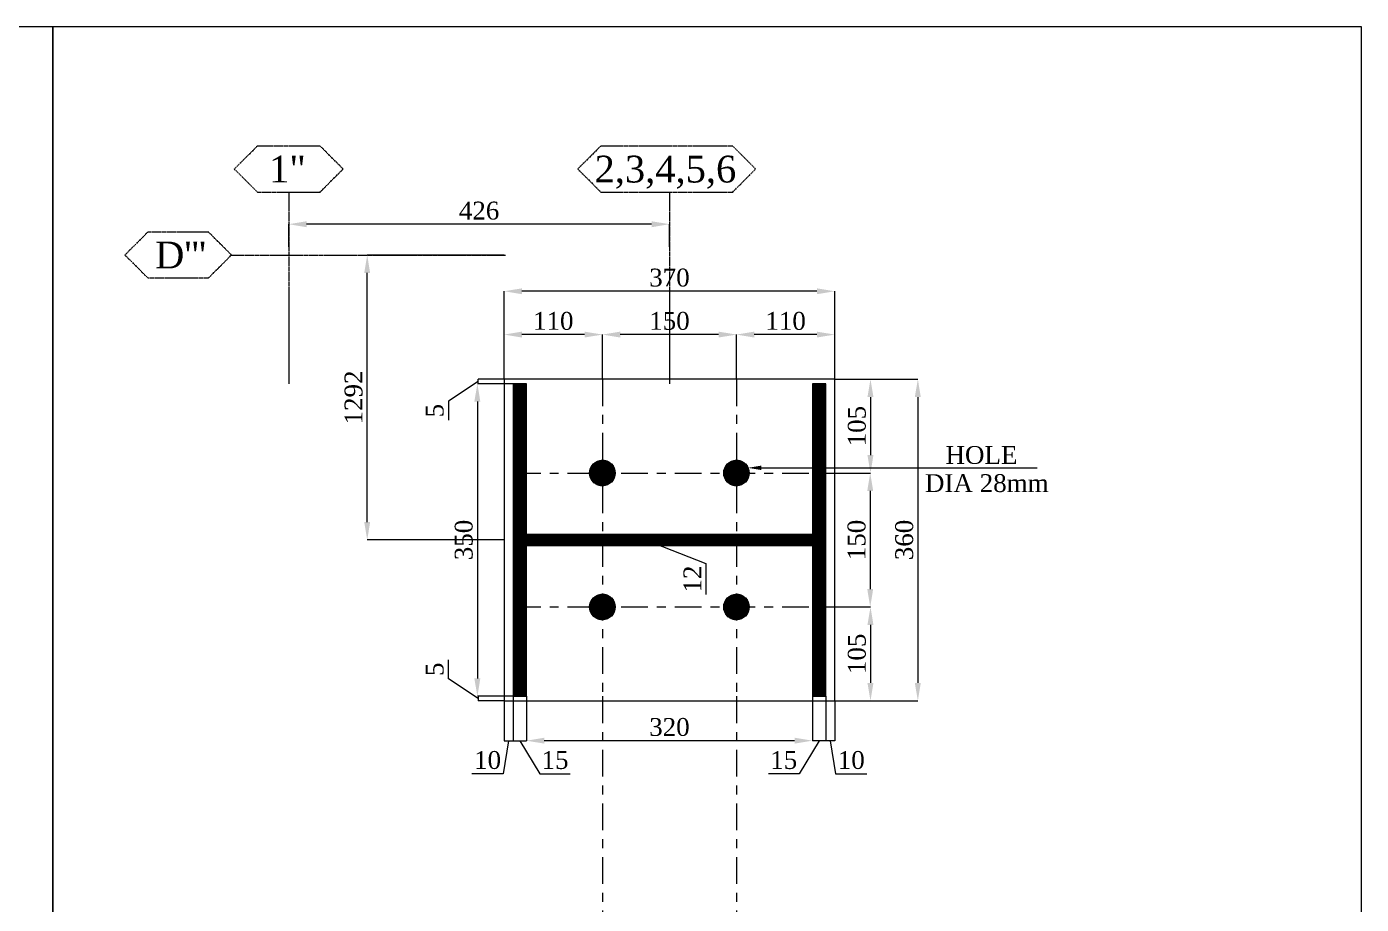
# Model space of a CAD drawing. Header units: millimetres. Extents: x 0 to 13151789, y -1482478 to 0.
# Drawn here: x 12766638 to 12768132, y -1278108 to -1277125 of the extents above; entities that cross this region are included whole.
import ezdxf

# ---------------------------------------------------------------- set-up
doc = ezdxf.new("R2010")
doc.units = ezdxf.units.MM
doc.header["$LTSCALE"] = 0.4
doc.header["$MEASUREMENT"] = 0
doc.header["$PDMODE"] = 66
doc.linetypes.add('CENTER', pattern=[2, 1.25, -0.25, 0.25, -0.25])
doc.linetypes.add('XKITLINE03', pattern=[6, 3, -1, 1, -1])
doc.layers.get('0').update_dxf_attribs({"lineweight": 0})
doc.layers.get('Defpoints').update_dxf_attribs({"lineweight": 0})
for name, color, linetype, lineweight in [('2', 3, 'Continuous', 0), ('Bolt', 255, 'Continuous', 0), ('Grid', 202, 'CENTER', 0), ('HATCH', 8, 'Continuous', 0), ('Layer 1', 7, 'Continuous', 0), ('Other object type', 1, 'Continuous', 0), ('Outer Line', 1, 'Continuous', 0), ('TEXT', 7, 'Continuous', 0)]:
    doc.layers.add(name, color=color, linetype=linetype, lineweight=lineweight)
doc.styles.add('style2', font='ARIALN.TTF')
doc.styles.add('TNROMAN', font='times.ttf')
doc.dimstyles.new('shahid', dxfattribs={"dimtxt": 37.0005, "dimasz": 20, "dimexe": 8, "dimexo": 10, "dimgap": 5, "dimtad": 3, "dimdec": 0, "dimrnd": 1, "dimzin": 0, "dimdsep": 46, "dimtxsty": 'style2', "dimcen": 0.09, "dimclrt": 1, "dimadec": 0, "dimazin": 0, "dimtfac": 1, "dimtdec": 0, "dimtix": 1, "dimtmove": 1, "dimatfit": 3, "dimfxl": 1, "dimtolj": 1, "dimtzin": 0, "dimlwd": 5, "dimlwe": 5, "dimarcsym": 0})
pattern_1 = [(315, (12081132.61869, 6327342.27922), (0.0883883476483, 0.0883883476483), [])]

# ---------------------------------------------------------------- blocks, each defined once
blk = doc.blocks.new('*D209')
at = {"layer": 'Defpoints', "color": 0, "linetype": 'ByBlock', "lineweight": 0, "ltscale": 0.0025, "transparency": 16777216}
for p in [(12767542.7, -1277520), (12767531.7, -1277625), (12767582.7, -1277625)]:
    blk.add_point(p, dxfattribs=at)
at = {"layer": 'Layer 1', "color": 8, "linetype": 'ByBlock', "lineweight": 5, "ltscale": 0.0025, "transparency": 16777216}
for p, q in [((12767542.7, -1277520), (12767582.7, -1277520)), ((12767582.7, -1277540), (12767582.7, -1277605)), ((12767531.7, -1277625), (12767582.7, -1277625))]:
    blk.add_line(p, q, dxfattribs=at)
at = {"layer": 'Layer 1', "color": 8, "linetype": 'ByBlock', "lineweight": 0, "ltscale": 0.0025, "transparency": 16777216}
for points in [[(12767579.3, -1277540), (12767586, -1277540), (12767582.7, -1277520)], [(12767579.3, -1277605), (12767586, -1277605), (12767582.7, -1277625)]]:
    blk.add_solid(points, dxfattribs=at)
at = {"layer": 'Layer 1', "color": 2, "linetype": 'ByBlock', "lineweight": 0, "ltscale": 0.0025, "transparency": 16777216, "insert": (12767567.5, -1277572.5), "char_height": 20, "attachment_point": 5, "rotation": 90, "style": 'TNROMAN'}
blk.add_mtext('\\A1;105', dxfattribs=at)
blk = doc.blocks.new('*D210')
at = {"layer": 'Defpoints', "color": 0, "linetype": 'ByBlock', "lineweight": 0, "ltscale": 0.0025, "transparency": 16777216}
for p in [(12767531.7, -1277625), (12767531.7, -1277775), (12767582.4, -1277775)]:
    blk.add_point(p, dxfattribs=at)
at = {"layer": 'Layer 1', "color": 8, "linetype": 'ByBlock', "lineweight": 5, "ltscale": 0.0025, "transparency": 16777216}
for p, q in [((12767531.7, -1277625), (12767582.4, -1277625)), ((12767582.4, -1277645), (12767582.4, -1277755)), ((12767531.7, -1277775), (12767582.4, -1277775))]:
    blk.add_line(p, q, dxfattribs=at)
at = {"layer": 'Layer 1', "color": 8, "linetype": 'ByBlock', "lineweight": 0, "ltscale": 0.0025, "transparency": 16777216}
for points in [[(12767579.1, -1277645), (12767585.7, -1277645), (12767582.4, -1277625)], [(12767579.1, -1277755), (12767585.7, -1277755), (12767582.4, -1277775)]]:
    blk.add_solid(points, dxfattribs=at)
at = {"layer": 'Layer 1', "color": 2, "linetype": 'ByBlock', "lineweight": 0, "ltscale": 0.0025, "transparency": 16777216, "insert": (12767567.2, -1277700), "char_height": 20, "attachment_point": 5, "rotation": 90, "style": 'TNROMAN'}
blk.add_mtext('\\A1;150', dxfattribs=at)
blk = doc.blocks.new('*D211')
at = {"layer": 'Defpoints', "color": 0, "linetype": 'ByBlock', "lineweight": 0, "ltscale": 0.0025, "transparency": 16777216}
for p in [(12767531.7, -1277775), (12767542.7, -1277880), (12767582.7, -1277880)]:
    blk.add_point(p, dxfattribs=at)
at = {"layer": 'Layer 1', "color": 8, "linetype": 'ByBlock', "lineweight": 5, "ltscale": 0.0025, "transparency": 16777216}
for p, q in [((12767531.7, -1277775), (12767582.7, -1277775)), ((12767582.7, -1277795), (12767582.7, -1277860)), ((12767542.7, -1277880), (12767582.7, -1277880))]:
    blk.add_line(p, q, dxfattribs=at)
at = {"layer": 'Layer 1', "color": 8, "linetype": 'ByBlock', "lineweight": 0, "ltscale": 0.0025, "transparency": 16777216}
for points in [[(12767579.3, -1277795), (12767586, -1277795), (12767582.7, -1277775)], [(12767579.3, -1277860), (12767586, -1277860), (12767582.7, -1277880)]]:
    blk.add_solid(points, dxfattribs=at)
at = {"layer": 'Layer 1', "color": 2, "linetype": 'ByBlock', "lineweight": 0, "ltscale": 0.0025, "transparency": 16777216, "insert": (12767567.5, -1277827.5), "char_height": 20, "attachment_point": 5, "rotation": 90, "style": 'TNROMAN'}
blk.add_mtext('\\A1;105', dxfattribs=at)
blk = doc.blocks.new('*D203')
at = {"layer": 'Defpoints', "color": 0, "linetype": 'ByBlock', "lineweight": 0, "ltscale": 0.0025, "transparency": 16777216}
for p in [(12767432.7, -1277470), (12767432.7, -1277520), (12767542.7, -1277520)]:
    blk.add_point(p, dxfattribs=at)
at = {"layer": 'Layer 1', "color": 8, "linetype": 'ByBlock', "lineweight": 5, "ltscale": 0.0025, "transparency": 16777216}
for p, q in [((12767432.7, -1277520), (12767432.7, -1277470)), ((12767522.7, -1277470), (12767452.7, -1277470)), ((12767542.7, -1277520), (12767542.7, -1277470))]:
    blk.add_line(p, q, dxfattribs=at)
at = {"layer": 'Layer 1', "color": 8, "linetype": 'ByBlock', "lineweight": 0, "ltscale": 0.0025, "transparency": 16777216}
for points in [[(12767452.7, -1277466.7), (12767452.7, -1277473.3), (12767432.7, -1277470)], [(12767522.7, -1277466.7), (12767522.7, -1277473.3), (12767542.7, -1277470)]]:
    blk.add_solid(points, dxfattribs=at)
at = {"layer": 'Layer 1', "color": 2, "linetype": 'ByBlock', "lineweight": 0, "ltscale": 0.0025, "transparency": 16777216, "insert": (12767487.7, -1277454.8), "char_height": 20, "attachment_point": 5, "style": 'TNROMAN'}
blk.add_mtext('\\A1;110', dxfattribs=at)
blk = doc.blocks.new('*D212')
at = {"layer": 'Defpoints', "color": 0, "lineweight": 0, "transparency": 16777216}
for p in [(12767282.7, -1277470), (12767282.7, -1277520), (12767432.7, -1277520)]:
    blk.add_point(p, dxfattribs=at)
at = {"layer": 'Layer 1', "color": 8, "lineweight": 5, "transparency": 16777216}
for p, q in [((12767282.7, -1277520), (12767282.7, -1277470)), ((12767412.7, -1277470), (12767302.7, -1277470)), ((12767432.7, -1277520), (12767432.7, -1277470))]:
    blk.add_line(p, q, dxfattribs=at)
at = {"layer": 'Layer 1', "color": 8, "lineweight": 0, "transparency": 16777216}
for points in [[(12767302.7, -1277466.7), (12767302.7, -1277473.3), (12767282.7, -1277470)], [(12767412.7, -1277466.7), (12767412.7, -1277473.3), (12767432.7, -1277470)]]:
    blk.add_solid(points, dxfattribs=at)
at = {"layer": 'Layer 1', "color": 2, "lineweight": 0, "transparency": 16777216, "insert": (12767357.7, -1277454.8), "char_height": 20, "attachment_point": 5, "style": 'TNROMAN'}
blk.add_mtext('\\A1;150', dxfattribs=at)
blk = doc.blocks.new('*D213')
at = {"layer": 'Defpoints', "color": 0, "lineweight": 0, "transparency": 16777216}
for p in [(12767172.7, -1277470), (12767172.7, -1277520), (12767282.7, -1277520)]:
    blk.add_point(p, dxfattribs=at)
at = {"layer": 'Layer 1', "color": 8, "lineweight": 5, "transparency": 16777216}
for p, q in [((12767172.7, -1277520), (12767172.7, -1277470)), ((12767262.7, -1277470), (12767192.7, -1277470)), ((12767282.7, -1277520), (12767282.7, -1277470))]:
    blk.add_line(p, q, dxfattribs=at)
at = {"layer": 'Layer 1', "color": 8, "lineweight": 0, "transparency": 16777216}
for points in [[(12767192.7, -1277466.7), (12767192.7, -1277473.3), (12767172.7, -1277470)], [(12767262.7, -1277466.7), (12767262.7, -1277473.3), (12767282.7, -1277470)]]:
    blk.add_solid(points, dxfattribs=at)
at = {"layer": 'Layer 1', "color": 2, "lineweight": 0, "transparency": 16777216, "insert": (12767227.7, -1277454.8), "char_height": 20, "attachment_point": 5, "style": 'TNROMAN'}
blk.add_mtext('\\A1;110', dxfattribs=at)
blk = doc.blocks.new('*D214')
at = {"layer": 'Defpoints', "color": 0, "linetype": 'ByBlock', "lineweight": 0, "ltscale": 0.0025, "transparency": 16777216}
for p in [(12767542.7, -1277520), (12767542.7, -1277880), (12767635.7, -1277880)]:
    blk.add_point(p, dxfattribs=at)
at = {"layer": 'Layer 1', "color": 8, "linetype": 'ByBlock', "lineweight": 5, "ltscale": 0.0025, "transparency": 16777216}
for p, q in [((12767542.7, -1277520), (12767635.7, -1277520)), ((12767635.7, -1277540), (12767635.7, -1277860)), ((12767542.7, -1277880), (12767635.7, -1277880))]:
    blk.add_line(p, q, dxfattribs=at)
at = {"layer": 'Layer 1', "color": 8, "linetype": 'ByBlock', "lineweight": 0, "ltscale": 0.0025, "transparency": 16777216}
for points in [[(12767632.3, -1277540), (12767639, -1277540), (12767635.7, -1277520)], [(12767632.3, -1277860), (12767639, -1277860), (12767635.7, -1277880)]]:
    blk.add_solid(points, dxfattribs=at)
at = {"layer": 'Layer 1', "color": 2, "linetype": 'ByBlock', "lineweight": 0, "ltscale": 0.0025, "transparency": 16777216, "insert": (12767620.5, -1277700), "char_height": 20, "attachment_point": 5, "rotation": 90, "style": 'TNROMAN'}
blk.add_mtext('\\A1;360', dxfattribs=at)
blk = doc.blocks.new('*D215')
at = {"layer": 'Defpoints', "color": 0, "linetype": 'ByBlock', "lineweight": 0, "ltscale": 0.0025, "transparency": 16777216}
for p in [(12767172.7, -1277421.5), (12767172.7, -1277520), (12767542.7, -1277520)]:
    blk.add_point(p, dxfattribs=at)
at = {"layer": 'Layer 1', "color": 8, "linetype": 'ByBlock', "lineweight": 5, "ltscale": 0.0025, "transparency": 16777216}
for p, q in [((12767172.7, -1277520), (12767172.7, -1277421.5)), ((12767522.7, -1277421.5), (12767192.7, -1277421.5)), ((12767542.7, -1277520), (12767542.7, -1277421.5))]:
    blk.add_line(p, q, dxfattribs=at)
at = {"layer": 'Layer 1', "color": 8, "linetype": 'ByBlock', "lineweight": 0, "ltscale": 0.0025, "transparency": 16777216}
for points in [[(12767192.7, -1277418.2), (12767192.7, -1277424.8), (12767172.7, -1277421.5)], [(12767522.7, -1277418.2), (12767522.7, -1277424.8), (12767542.7, -1277421.5)]]:
    blk.add_solid(points, dxfattribs=at)
at = {"layer": 'Layer 1', "color": 2, "linetype": 'ByBlock', "lineweight": 0, "ltscale": 0.0025, "transparency": 16777216, "insert": (12767357.7, -1277406.3), "char_height": 20, "attachment_point": 5, "style": 'TNROMAN'}
blk.add_mtext('\\A1;370', dxfattribs=at)
blk = doc.blocks.new('*D216')
at = {"layer": 'Defpoints', "color": 0, "lineweight": 0, "transparency": 16777216}
for p in [(12767182.7, -1277525), (12767142.8, -1277875), (12767182.7, -1277875)]:
    blk.add_point(p, dxfattribs=at)
at = {"layer": 'Layer 1', "color": 8, "lineweight": 5, "transparency": 16777216}
for p, q in [((12767182.7, -1277525), (12767142.8, -1277525)), ((12767142.8, -1277545), (12767142.8, -1277855)), ((12767182.7, -1277875), (12767142.8, -1277875))]:
    blk.add_line(p, q, dxfattribs=at)
at = {"layer": 'Layer 1', "color": 8, "lineweight": 0, "transparency": 16777216}
for points in [[(12767139.4, -1277545), (12767146.1, -1277545), (12767142.8, -1277525)], [(12767139.4, -1277855), (12767146.1, -1277855), (12767142.8, -1277875)]]:
    blk.add_solid(points, dxfattribs=at)
at = {"layer": 'Layer 1', "color": 2, "lineweight": 0, "transparency": 16777216, "insert": (12767127.6, -1277700), "char_height": 20, "attachment_point": 5, "rotation": 90, "style": 'TNROMAN'}
blk.add_mtext('\\A1;350', dxfattribs=at)
blk = doc.blocks.new('*D217')
at = {"layer": 'Defpoints', "color": 0, "lineweight": 0, "transparency": 16777216}
for p in [(12767143.8, -1277880), (12767172.7, -1277880), (12767182.7, -1277875)]:
    blk.add_point(p, dxfattribs=at)
at = {"layer": 'Layer 1', "color": 8, "lineweight": 5, "transparency": 16777216}
for p, q in [((12767110.3, -1277855.5), (12767110.3, -1277834.1)), ((12767143.8, -1277877.5), (12767110.3, -1277855.5)), ((12767182.7, -1277875), (12767143.8, -1277875)), ((12767143.8, -1277875), (12767143.8, -1277880)), ((12767143.8, -1277875), (12767143.8, -1277880)), ((12767172.7, -1277880), (12767143.8, -1277880))]:
    blk.add_line(p, q, dxfattribs=at)
at = {"layer": 'Layer 1', "color": 2, "lineweight": 0, "transparency": 16777216, "insert": (12767095.1, -1277844.8), "char_height": 20, "attachment_point": 5, "rotation": 90, "style": 'TNROMAN'}
blk.add_mtext('\\A1;5', dxfattribs=at)
blk = doc.blocks.new('*D204')
at = {"layer": 'Defpoints', "color": 0, "lineweight": 0, "transparency": 16777216}
for p in [(12767143.8, -1277520), (12767172.7, -1277520), (12767183.7, -1277525)]:
    blk.add_point(p, dxfattribs=at)
at = {"layer": 'Layer 1', "color": 8, "lineweight": 5, "transparency": 16777216}
for p, q in [((12767143.8, -1277522.5), (12767110.3, -1277544.5)), ((12767172.7, -1277520), (12767143.8, -1277520)), ((12767143.8, -1277525), (12767143.8, -1277520)), ((12767143.8, -1277525), (12767143.8, -1277520)), ((12767183.7, -1277525), (12767143.8, -1277525)), ((12767110.3, -1277544.5), (12767110.3, -1277565.9))]:
    blk.add_line(p, q, dxfattribs=at)
at = {"layer": 'Layer 1', "color": 2, "lineweight": 0, "transparency": 16777216, "insert": (12767095.1, -1277555.2), "char_height": 20, "attachment_point": 5, "rotation": 90, "style": 'TNROMAN'}
blk.add_mtext('\\A1;5', dxfattribs=at)
blk = doc.blocks.new('*D218')
at = {"layer": 'Defpoints', "color": 0, "linetype": 'ByBlock', "lineweight": 0, "ltscale": 0.0025, "transparency": 16777216}
for p in [(12767532.7, -1277875), (12767542.7, -1277880), (12767532.7, -1277924.7)]:
    blk.add_point(p, dxfattribs=at)
at = {"layer": 'Layer 1', "color": 8, "linetype": 'ByBlock', "lineweight": 5, "ltscale": 0.0025, "transparency": 16777216}
for p, q in [((12767532.7, -1277875), (12767532.7, -1277924.7)), ((12767542.7, -1277880), (12767542.7, -1277924.7)), ((12767542.7, -1277924.7), (12767532.7, -1277924.7)), ((12767542.7, -1277924.7), (12767532.7, -1277924.7)), ((12767537.7, -1277924.7), (12767543.7, -1277961.7)), ((12767543.7, -1277961.7), (12767578.7, -1277961.7))]:
    blk.add_line(p, q, dxfattribs=at)
at = {"layer": 'Layer 1', "color": 2, "linetype": 'ByBlock', "lineweight": 0, "ltscale": 0.0025, "transparency": 16777216, "insert": (12767561.2, -1277946.5), "char_height": 20, "attachment_point": 5, "style": 'TNROMAN'}
blk.add_mtext('\\A1;10', dxfattribs=at)
blk = doc.blocks.new('*D205')
at = {"layer": 'Defpoints', "color": 0, "linetype": 'ByBlock', "lineweight": 0, "ltscale": 0.0025, "transparency": 16777216}
for p in [(12767517.7, -1277875), (12767532.7, -1277875), (12767517.7, -1277924.7)]:
    blk.add_point(p, dxfattribs=at)
at = {"layer": 'Layer 1', "color": 8, "linetype": 'ByBlock', "lineweight": 5, "ltscale": 0.0025, "transparency": 16777216}
for p, q in [((12767517.7, -1277875), (12767517.7, -1277924.7)), ((12767532.7, -1277875), (12767532.7, -1277924.7)), ((12767525.2, -1277924.7), (12767502.7, -1277961.7)), ((12767532.7, -1277924.7), (12767517.7, -1277924.7)), ((12767532.7, -1277924.7), (12767517.7, -1277924.7)), ((12767502.7, -1277961.7), (12767468.5, -1277961.7))]:
    blk.add_line(p, q, dxfattribs=at)
at = {"layer": 'Layer 1', "color": 2, "linetype": 'ByBlock', "lineweight": 0, "ltscale": 0.0025, "transparency": 16777216, "insert": (12767485.6, -1277946.5), "char_height": 20, "attachment_point": 5, "style": 'TNROMAN'}
blk.add_mtext('\\A1;15', dxfattribs=at)
blk = doc.blocks.new('*D219')
at = {"layer": 'Defpoints', "color": 0, "lineweight": 0, "transparency": 16777216}
for p in [(12767197.7, -1277875), (12767517.7, -1277875), (12767197.7, -1277924.7)]:
    blk.add_point(p, dxfattribs=at)
at = {"layer": 'Layer 1', "color": 8, "lineweight": 5, "transparency": 16777216}
for p, q in [((12767197.7, -1277875), (12767197.7, -1277924.7)), ((12767517.7, -1277875), (12767517.7, -1277924.7)), ((12767497.7, -1277924.7), (12767217.7, -1277924.7))]:
    blk.add_line(p, q, dxfattribs=at)
at = {"layer": 'Layer 1', "color": 8, "lineweight": 0, "transparency": 16777216}
for points in [[(12767217.7, -1277921.4), (12767217.7, -1277928), (12767197.7, -1277924.7)], [(12767497.7, -1277921.4), (12767497.7, -1277928), (12767517.7, -1277924.7)]]:
    blk.add_solid(points, dxfattribs=at)
at = {"layer": 'Layer 1', "color": 2, "lineweight": 0, "transparency": 16777216, "insert": (12767357.7, -1277909.5), "char_height": 20, "attachment_point": 5, "style": 'TNROMAN'}
blk.add_mtext('\\A1;320', dxfattribs=at)
blk = doc.blocks.new('*D206')
at = {"layer": 'Defpoints', "color": 0, "linetype": 'ByBlock', "lineweight": 0, "ltscale": 0.0025, "transparency": 16777216}
for p in [(12767172.7, -1277880), (12767182.7, -1277875), (12767182.7, -1277924.7)]:
    blk.add_point(p, dxfattribs=at)
at = {"layer": 'Layer 1', "color": 8, "linetype": 'ByBlock', "lineweight": 5, "ltscale": 0.0025, "transparency": 16777216}
for p, q in [((12767172.7, -1277880), (12767172.7, -1277924.7)), ((12767182.7, -1277875), (12767182.7, -1277924.7)), ((12767177.7, -1277924.7), (12767171.7, -1277961.7)), ((12767172.7, -1277924.7), (12767182.7, -1277924.7)), ((12767172.7, -1277924.7), (12767182.7, -1277924.7)), ((12767171.7, -1277961.7), (12767136.6, -1277961.7))]:
    blk.add_line(p, q, dxfattribs=at)
at = {"layer": 'Layer 1', "color": 2, "linetype": 'ByBlock', "lineweight": 0, "ltscale": 0.0025, "transparency": 16777216, "insert": (12767154.2, -1277946.5), "char_height": 20, "attachment_point": 5, "style": 'TNROMAN'}
blk.add_mtext('\\A1;10', dxfattribs=at)
blk = doc.blocks.new('*D207')
at = {"layer": 'Defpoints', "color": 0, "linetype": 'ByBlock', "lineweight": 0, "ltscale": 0.0025, "transparency": 16777216}
for p in [(12767182.7, -1277875), (12767197.7, -1277875), (12767197.7, -1277924.7)]:
    blk.add_point(p, dxfattribs=at)
at = {"layer": 'Layer 1', "color": 8, "linetype": 'ByBlock', "lineweight": 5, "ltscale": 0.0025, "transparency": 16777216}
for p, q in [((12767182.7, -1277875), (12767182.7, -1277924.7)), ((12767197.7, -1277875), (12767197.7, -1277924.7)), ((12767182.7, -1277924.7), (12767197.7, -1277924.7)), ((12767182.7, -1277924.7), (12767197.7, -1277924.7)), ((12767190.2, -1277924.7), (12767212.7, -1277961.7)), ((12767212.7, -1277961.7), (12767246.8, -1277961.7))]:
    blk.add_line(p, q, dxfattribs=at)
at = {"layer": 'Layer 1', "color": 2, "linetype": 'ByBlock', "lineweight": 0, "ltscale": 0.0025, "transparency": 16777216, "insert": (12767229.7, -1277946.5), "char_height": 20, "attachment_point": 5, "style": 'TNROMAN'}
blk.add_mtext('\\A1;15', dxfattribs=at)
blk = doc.blocks.new('*D220')
at = {"layer": 'Defpoints', "color": 0, "lineweight": 0, "transparency": 16777216}
for p in [(12767322.2, -1277694), (12767322.2, -1277706), (12767330.9, -1277706)]:
    blk.add_point(p, dxfattribs=at)
at = {"layer": 'Layer 1', "color": 8, "lineweight": 5, "transparency": 16777216}
for p, q in [((12767322.2, -1277694), (12767330.9, -1277694)), ((12767322.2, -1277706), (12767330.9, -1277706)), ((12767330.9, -1277694), (12767330.9, -1277706)), ((12767330.9, -1277694), (12767330.9, -1277706)), ((12767330.9, -1277700), (12767398.4, -1277726.2)), ((12767398.4, -1277726.2), (12767398.4, -1277761.1))]:
    blk.add_line(p, q, dxfattribs=at)
at = {"layer": 'Layer 1', "color": 2, "lineweight": 0, "transparency": 16777216, "insert": (12767383.4, -1277743.7), "char_height": 20, "attachment_point": 5, "rotation": 90, "style": 'TNROMAN'}
blk.add_mtext('\\A1;12', dxfattribs=at)
blk = doc.blocks.new('*D224')
at = {"layer": 'Defpoints', "color": 0, "linetype": 'ByBlock', "lineweight": 0, "ltscale": 0.0025, "transparency": 16777216}
for p in [(12767019.5, -1277380.9), (12767172.7, -1277380.9), (12767172.7, -1277700)]:
    blk.add_point(p, dxfattribs=at)
at = {"layer": 'Layer 1', "color": 8, "linetype": 'ByBlock', "lineweight": 5, "ltscale": 0.0025, "transparency": 16777216}
for p, q in [((12767172.7, -1277380.9), (12767019.5, -1277380.9)), ((12767019.5, -1277680), (12767019.5, -1277400.9)), ((12767172.7, -1277700), (12767019.5, -1277700))]:
    blk.add_line(p, q, dxfattribs=at)
at = {"layer": 'Layer 1', "color": 8, "linetype": 'ByBlock', "lineweight": 0, "ltscale": 0.0025, "transparency": 16777216}
for points in [[(12767016.2, -1277400.9), (12767022.8, -1277400.9), (12767019.5, -1277380.9)], [(12767016.2, -1277680), (12767022.8, -1277680), (12767019.5, -1277700)]]:
    blk.add_solid(points, dxfattribs=at)
at = {"layer": 'Layer 1', "color": 2, "linetype": 'ByBlock', "lineweight": 0, "ltscale": 0.0025, "transparency": 16777216, "insert": (12767004.3, -1277540.4), "char_height": 20, "attachment_point": 5, "rotation": 90, "style": 'TNROMAN'}
blk.add_mtext('\\A1;1292', dxfattribs=at)
blk = doc.blocks.new('*D246')
at = {"layer": 'Defpoints', "color": 0, "lineweight": 0, "transparency": 16777216}
for p in [(12766931.7, -1277346.4), (12766931.7, -1277371.9), (12767357.7, -1277371.9)]:
    blk.add_point(p, dxfattribs=at)
at = {"layer": 'Layer 1', "color": 8, "lineweight": 5, "transparency": 16777216}
for p, q in [((12766931.7, -1277371.9), (12766931.7, -1277346.4)), ((12767337.7, -1277346.4), (12766951.7, -1277346.4)), ((12767357.7, -1277371.9), (12767357.7, -1277346.4))]:
    blk.add_line(p, q, dxfattribs=at)
at = {"layer": 'Layer 1', "color": 8, "lineweight": 0, "transparency": 16777216}
for points in [[(12766951.7, -1277343.1), (12766951.7, -1277349.8), (12766931.7, -1277346.4)], [(12767337.7, -1277343.1), (12767337.7, -1277349.8), (12767357.7, -1277346.4)]]:
    blk.add_solid(points, dxfattribs=at)
at = {"layer": 'Layer 1', "color": 2, "lineweight": 0, "transparency": 16777216, "insert": (12767144.7, -1277331.3), "char_height": 20, "attachment_point": 5, "style": 'TNROMAN'}
blk.add_mtext('\\A1;426', dxfattribs=at)

msp = doc.modelspace()

# ---------------------------------------------------------------- hatches: boundary and pattern name
at = {"layer": '2', "lineweight": 0}
h = msp.add_hatch(dxfattribs=at)
h.set_pattern_fill('ANSI31', color=256, angle=-90)
h.set_pattern_definition([(315, (12108251.11869, 6327561.77922), (0.0883883476483, 0.0883883476483), [])])
h.paths.add_polyline_path([(12767517.7, -1277694), (12767197.7, -1277694), (12767197.7, -1277525), (12767182.7, -1277525), (12767182.7, -1277875), (12767197.7, -1277875), (12767197.7, -1277706), (12767517.7, -1277706), (12767517.7, -1277875), (12767532.7, -1277875), (12767532.7, -1277525), (12767517.7, -1277525)])
at = {"layer": 'HATCH', "lineweight": 0}
h = msp.add_hatch(dxfattribs=at)
h.set_pattern_fill('ANSI31', color=8, angle=-90)
h.set_pattern_definition(pattern_1)
h.paths.add_polyline_path([(12767282.7, -1277639.3, 1), (12767282.7, -1277610.7, 1)])
h = msp.add_hatch(dxfattribs=at)
h.set_pattern_fill('ANSI31', color=8, angle=-90)
h.set_pattern_definition(pattern_1)
h.paths.add_polyline_path([(12767432.7, -1277610.7, 1), (12767432.7, -1277639.3, 1)])
h = msp.add_hatch(dxfattribs=at)
h.set_pattern_fill('ANSI31', color=8, angle=-90)
h.set_pattern_definition(pattern_1)
h.paths.add_polyline_path([(12767282.7, -1277789.3, 1), (12767282.7, -1277760.7, 1)])
h = msp.add_hatch(dxfattribs=at)
h.set_pattern_fill('ANSI31', color=8, angle=-90)
h.set_pattern_definition(pattern_1)
h.paths.add_polyline_path([(12767432.7, -1277760.7, 1), (12767432.7, -1277789.3, 1)])

# ---------------------------------------------------------------- linework, layer by layer
at = {"color": 8, "linetype": 'XKITLINE03', "lineweight": 0, "ltscale": 25}
for p, q in [((12767282.7, -1277520), (12767282.7, -1277880)), ((12767432.7, -1277520), (12767432.7, -1277880)), ((12767183.7, -1277625), (12767531.7, -1277625)), ((12767183.7, -1277775), (12767531.7, -1277775)), ((12767282.7, -1277875), (12767282.7, -1278273.5)), ((12767432.7, -1277875), (12767432.7, -1278273.5))]:
    msp.add_line(p, q, dxfattribs=at)
at = {"layer": '2', "lineweight": 0}
msp.add_lwpolyline([(12767517.7, -1277706), (12767517.7, -1277875), (12767532.7, -1277875), (12767532.7, -1277525), (12767517.7, -1277525), (12767517.7, -1277694), (12767197.7, -1277694), (12767197.7, -1277525), (12767182.7, -1277525), (12767182.7, -1277875), (12767197.7, -1277875), (12767197.7, -1277706)], close=True, dxfattribs=at)
at = {"layer": 'Bolt', "linetype": 'ByBlock', "lineweight": 0, "ltscale": 20}
msp.add_lwpolyline([(12767460.7, -1277619.2), (12767497.2, -1277619.2), (12767769.1, -1277619.2)], dxfattribs=at)
at = {"layer": 'Bolt', "lineweight": 0, "ltscale": 20}
msp.add_solid([(12767460.7, -1277621.7), (12767445.7, -1277619.2), (12767460.7, -1277616.7)], dxfattribs=at)
at = {"layer": 'Grid', "linetype": 'XKITLINE03', "lineweight": 0}
for p, q in [((12766931.7, -1277310.4), (12766931.7, -1277525)), ((12767357.7, -1277310.4), (12767357.7, -1277525)), ((12766867.6, -1277380.9), (12767174.5, -1277380.9))]:
    msp.add_line(p, q, dxfattribs=at)
for points in [[(12766896.6, -1277310.4), (12766966.8, -1277310.4), (12766992.5, -1277284.6), (12766966.8, -1277258.9), (12766896.6, -1277258.9), (12766870.8, -1277284.6)], [(12767280.9, -1277310.4), (12767428.5, -1277310.4), (12767454.2, -1277284.6), (12767428.5, -1277258.9), (12767280.9, -1277258.9), (12767255.1, -1277284.6)], [(12766774.1, -1277406.6), (12766841.9, -1277406.6), (12766867.6, -1277380.9), (12766841.9, -1277355.2), (12766774.1, -1277355.2), (12766748.4, -1277380.9)]]:
    msp.add_lwpolyline(points, close=True, dxfattribs=at)
at = {"layer": 'Other object type', "color": 0, "lineweight": 0}
msp.add_lwpolyline([(12767542.7, -1277520), (12767172.7, -1277520), (12767172.7, -1277880), (12767542.7, -1277880)], close=True, dxfattribs=at)
at = {"layer": 'Other object type', "color": 8, "lineweight": 0}
for centre in [(12767282.7, -1277625), (12767432.7, -1277625), (12767282.7, -1277775), (12767432.7, -1277775)]:
    msp.add_circle(centre, 14.3, dxfattribs=at)
at = {"layer": 'Outer Line', "color": 3, "lineweight": 0}
for points in [[(12765203.5, -1277125.2), (12766667.7, -1277125.2), (12766667.7, -1278983.8), (12765203.5, -1278983.8)], [(12766667.7, -1277125.2), (12768131.9, -1277125.2), (12768131.9, -1278983.8), (12766667.7, -1278983.8)]]:
    msp.add_lwpolyline(points, close=True, dxfattribs=at)

# ---------------------------------------------------------------- texts
at = {"layer": 'Grid', "color": 2, "lineweight": 0, "style": 'TNROMAN'}
for s, p in [('1"', (12766909.7, -1277299.7)), ('2,3,4,5,6', (12767273.9, -1277299.7)), (" D''' ", (12766770.8, -1277395.9))]:
    msp.add_text(s, height=30, dxfattribs=at).set_placement(p)
at = {"layer": 'TEXT', "lineweight": 0, "style": 'TNROMAN'}
for s, p in [('HOLE ', (12767666.6, -1277614.8)), (' DIA 28mm ', (12767636.1, -1277646.3))]:
    msp.add_text(s, height=20, dxfattribs=at).set_placement(p)

# ---------------------------------------------------------------- dimensions: what is measured, and where the dimension line sits
at = {"layer": 'Layer 1', "color": 0, "lineweight": 0}
for base, p1, p2, picture, middle in [((12766931.7, -1277346.4), (12767357.7, -1277371.9), (12766931.7, -1277371.9), '*D246', (12767144.7, -1277331.3)), ((12767172.7, -1277470), (12767282.7, -1277520), (12767172.7, -1277520), '*D213', (12767227.7, -1277454.8)), ((12767282.7, -1277470), (12767432.7, -1277520), (12767282.7, -1277520), '*D212', (12767357.7, -1277454.8)), ((12767197.7, -1277924.7), (12767517.7, -1277875), (12767197.7, -1277875), '*D219', (12767357.7, -1277909.5))]:
    dim = msp.add_linear_dim(base=base, p1=p1, p2=p2, dimstyle='shahid', override={"dimtxt": 20, "dimexe": 0, "dimexo": 0, "dimtxsty": 'TNROMAN', "dimclrd": 8, "dimclre": 8, "dimclrt": 2}, dxfattribs=at)
    dim.commit()
    dim.dimension.update_dxf_attribs({"geometry": picture, "text_midpoint": middle})
at = {"layer": 'Layer 1', "linetype": 'ByBlock', "lineweight": 0, "ltscale": 0.0025}
dim = msp.add_aligned_dim(p1=(12767172.7, -1277700), p2=(12767172.7, -1277380.9), distance=153.2, text='1292', dimstyle='shahid', override={"dimtxt": 20, "dimexe": 0, "dimexo": 0, "dimtxsty": 'TNROMAN', "dimclrd": 8, "dimclre": 8, "dimclrt": 2}, dxfattribs=at)
dim.commit()
dim.dimension.update_dxf_attribs({"geometry": '*D224', "text_midpoint": (12767004.3, -1277540.4)})
for base, p2, picture, middle in [((12767172.7, -1277421.5), (12767172.7, -1277520), '*D215', (12767357.7, -1277406.3)), ((12767432.7, -1277470), (12767432.7, -1277520), '*D203', (12767487.7, -1277454.8))]:
    dim = msp.add_linear_dim(base=base, p1=(12767542.7, -1277520), p2=p2, dimstyle='shahid', override={"dimtxt": 20, "dimexe": 0, "dimexo": 0, "dimtxsty": 'TNROMAN', "dimclrd": 8, "dimclre": 8, "dimclrt": 2}, dxfattribs=at)
    dim.commit()
    dim.dimension.update_dxf_attribs({"geometry": picture, "text_midpoint": middle})
at = {"layer": 'Layer 1', "color": 0, "lineweight": 0}
for base, p1, p2, angle, picture, middle in [((12767143.8, -1277520), (12767183.7, -1277525), (12767172.7, -1277520), 90, '*D204', (12767110.3, -1277549.5)), ((12767330.9, -1277706), (12767322.2, -1277694), (12767322.2, -1277706), 270, '*D220', (12767398.4, -1277731.2)), ((12767143.8, -1277880), (12767182.7, -1277875), (12767172.7, -1277880), 270, '*D217', (12767110.3, -1277850.5))]:
    dim = msp.add_linear_dim(base=base, p1=p1, p2=p2, angle=angle, dimstyle='shahid', override={"dimtxt": 20, "dimexe": 0, "dimexo": 0, "dimtxsty": 'TNROMAN', "dimclrd": 8, "dimclre": 8, "dimclrt": 2}, dxfattribs=at)
    dim.commit()
    dim.dimension.update_dxf_attribs({"geometry": picture, "text_midpoint": middle, "dimtype": 160})
dim = msp.add_linear_dim(base=(12767142.8, -1277875), p1=(12767182.7, -1277525), p2=(12767182.7, -1277875), angle=270, dimstyle='shahid', override={"dimtxt": 20, "dimexe": 0, "dimexo": 0, "dimtxsty": 'TNROMAN', "dimclrd": 8, "dimclre": 8, "dimclrt": 2}, dxfattribs=at)
dim.commit()
dim.dimension.update_dxf_attribs({"geometry": '*D216', "text_midpoint": (12767127.6, -1277700)})
at = {"layer": 'Layer 1', "linetype": 'ByBlock', "lineweight": 0, "ltscale": 0.0025}
for base, p1, p2, picture, middle in [((12767582.7, -1277625), (12767542.7, -1277520), (12767531.7, -1277625), '*D209', (12767567.5, -1277572.5)), ((12767635.7, -1277880), (12767542.7, -1277520), (12767542.7, -1277880), '*D214', (12767620.5, -1277700)), ((12767582.4, -1277775), (12767531.7, -1277625), (12767531.7, -1277775), '*D210', (12767567.2, -1277700)), ((12767582.7, -1277880), (12767531.7, -1277775), (12767542.7, -1277880), '*D211', (12767567.5, -1277827.5))]:
    dim = msp.add_linear_dim(base=base, p1=p1, p2=p2, angle=270, dimstyle='shahid', override={"dimtxt": 20, "dimexe": 0, "dimexo": 0, "dimtxsty": 'TNROMAN', "dimclrd": 8, "dimclre": 8, "dimclrt": 2}, dxfattribs=at)
    dim.commit()
    dim.dimension.update_dxf_attribs({"geometry": picture, "text_midpoint": middle})
for base, p1, p2, picture, middle in [((12767182.7, -1277924.7), (12767172.7, -1277880), (12767182.7, -1277875), '*D206', (12767166.7, -1277961.7)), ((12767197.7, -1277924.7), (12767182.7, -1277875), (12767197.7, -1277875), '*D207', (12767217.7, -1277961.7))]:
    dim = msp.add_linear_dim(base=base, p1=p1, p2=p2, angle=180, dimstyle='shahid', override={"dimtxt": 20, "dimexe": 0, "dimexo": 0, "dimtxsty": 'TNROMAN', "dimclrd": 8, "dimclre": 8, "dimclrt": 2}, dxfattribs=at)
    dim.commit()
    dim.dimension.update_dxf_attribs({"geometry": picture, "text_midpoint": middle, "dimtype": 160})
for base, p1, p2, picture, middle in [((12767517.7, -1277924.7), (12767532.7, -1277875), (12767517.7, -1277875), '*D205', (12767497.7, -1277961.7)), ((12767532.7, -1277924.7), (12767542.7, -1277880), (12767532.7, -1277875), '*D218', (12767548.7, -1277961.7))]:
    dim = msp.add_linear_dim(base=base, p1=p1, p2=p2, dimstyle='shahid', override={"dimtxt": 20, "dimexe": 0, "dimexo": 0, "dimtxsty": 'TNROMAN', "dimclrd": 8, "dimclre": 8, "dimclrt": 2}, dxfattribs=at)
    dim.commit()
    dim.dimension.update_dxf_attribs({"geometry": picture, "text_midpoint": middle, "dimtype": 160})

doc.saveas('drawing.dxf')
